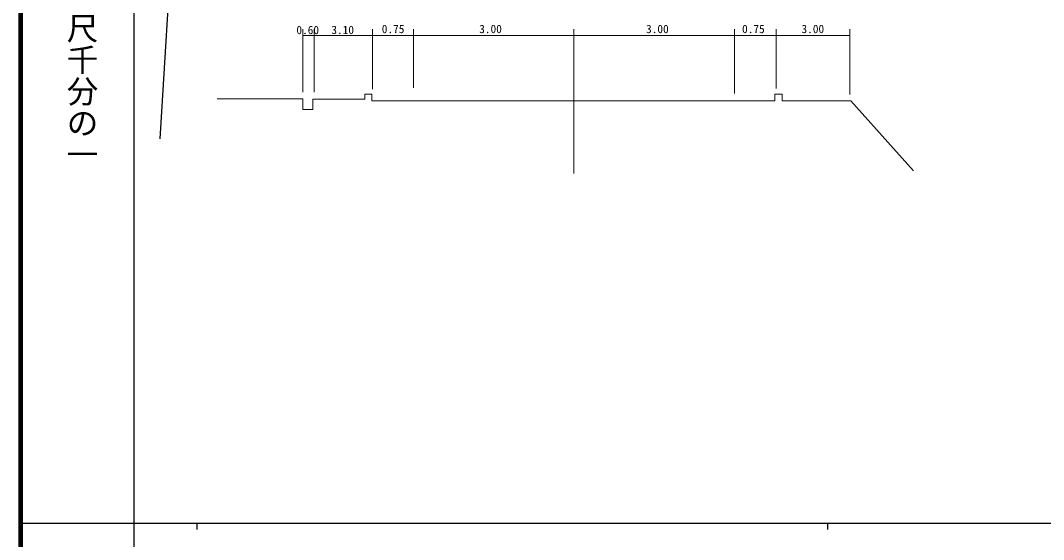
# Model space of a CAD drawing. Units: millimetres, scale not verified. Extents: x 40000 to 680000, y 20000 to 380000.
# Drawn here: x 40000 to 202291, y 202409 to 284730 of the extents above; entities that cross this region are included whole.
import ezdxf
from ezdxf.enums import TextEntityAlignment as Align

# ---------------------------------------------------------------- set-up
doc = ezdxf.new("R2010")
doc.units = ezdxf.units.MM
doc.header["$LTSCALE"] = 1000
for name, color, linetype, lineweight in [('M-BGD', 7, 'Continuous', 25), ('M-STR-HTXT', 7, 'Continuous', 13), ('M-TTL', 2, 'Continuous', 140), ('M-TTL-BAND', 7, 'Continuous', 25)]:
    doc.layers.add(name, color=color, linetype=linetype, lineweight=lineweight)
doc.styles.add('@ＭＳ ゴシック', font='')
doc.styles.add('ＭＳ ゴシック', font='')
doc.styles.get('@ＭＳ ゴシック').set_extended_font_data('@MS Gothic')
doc.styles.get('ＭＳ ゴシック').set_extended_font_data('MS Gothic')

msp = doc.modelspace()

# ---------------------------------------------------------------- linework, layer by layer
at = {"layer": 'M-BGD'}
msp.add_line((62141, 265980), (65697, 322845), dxfattribs=at)
at = {"layer": 'M-STR-HTXT'}
for p, q in [((84784, 273335), (84784, 283325)), ((86577, 273348), (86577, 283325)), ((95826, 273860), (95826, 283325)), ((102338, 274069), (102338, 283325)), ((127774, 260462), (127774, 283325)), ((153271, 273149), (153271, 283325)), ((159873, 273963), (159873, 283325)), ((171582, 273009), (171582, 283325)), ((171582, 282325), (84784, 282325))]:
    msp.add_line(p, q, dxfattribs=at)
msp.add_lwpolyline([(71204, 272323), (84772, 272323), (84772, 270589), (86395, 270589), (86395, 272227), (94632, 272227), (94632, 273027), (95747, 273027), (95747, 271997), (159690, 271997), (159690, 273058), (160848, 273058), (160848, 271993), (171699, 271993), (181637, 260907)], dxfattribs=at)
at = {"layer": 'M-TTL'}
msp.add_line((40000, 380000), (40000, 20000), dxfattribs=at)
at = {"layer": 'M-TTL-BAND'}
for p, q in [((58000, 370000), (58000, 20000)), ((40000, 205000), (579000, 205000)), ((68000, 205000), (68000, 204000)), ((168000, 205000), (168000, 204000))]:
    msp.add_line(p, q, dxfattribs=at)

# ---------------------------------------------------------------- texts
at = {"layer": 'M-STR-HTXT', "style": 'ＭＳ ゴシック'}
for s, p in [('0.75', (99111, 282325)), ('3.00', (114567, 282325)), ('3.00', (141037, 282325)), ('0.75', (156266, 282325)), ('3.00', (165693, 282325))]:
    msp.add_text(s, height=1320, dxfattribs=at).set_placement(p, align=Align.BOTTOM_CENTER)
for s, p in [('0.60', (85571, 283221)), ('3.10', (91112, 283238))]:
    msp.add_text(s, height=1320, dxfattribs=at).set_placement(p, align=Align.MIDDLE_CENTER)
at = {"layer": 'M-TTL-BAND', "style": '@ＭＳ ゴシック'}
msp.add_text('縮尺千分の一', height=3666, rotation=270, dxfattribs=at).set_placement((49777, 261030), align=Align.MIDDLE_RIGHT)

doc.saveas('drawing.dxf')
